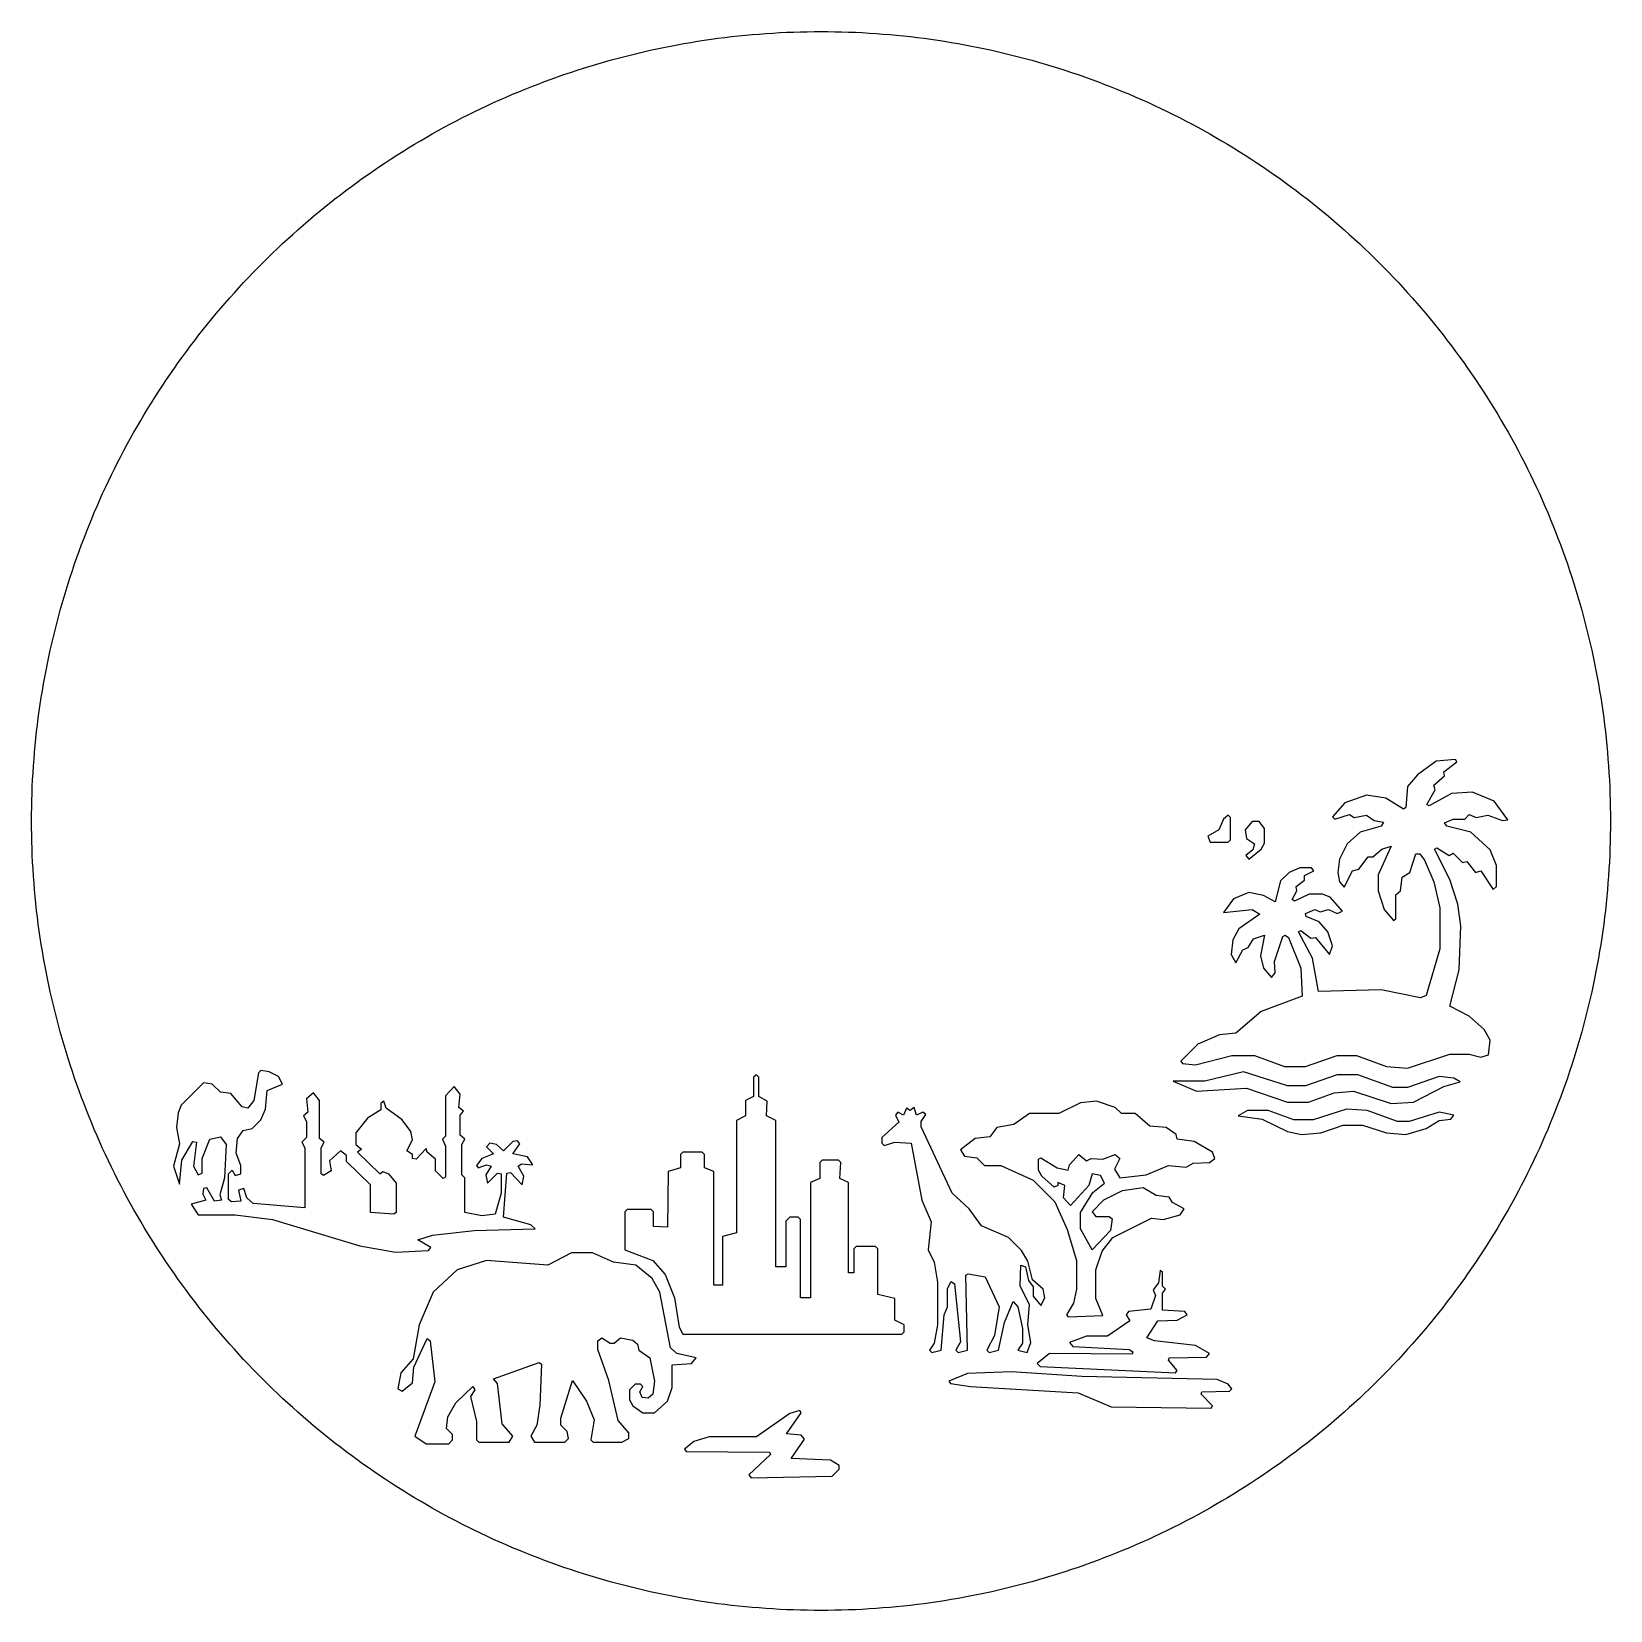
# Model space of a CAD drawing. Header units: millimetres. Extents: x 0 to 305, y 0 to 305.
import ezdxf

# ---------------------------------------------------------------- set-up
doc = ezdxf.new("R2010")
doc.units = ezdxf.units.MM

msp = doc.modelspace()

# ---------------------------------------------------------------- linework, layer by layer
at = {"layer": 'ALIGN'}
msp.add_lwpolyline([(304.8, 152.4), (304.7942, 151.0701), (304.7768, 149.7403), (304.7478, 148.4106), (304.7072, 147.0813), (304.6549, 145.7524), (304.5911, 144.424), (304.5157, 143.0962), (304.4288, 141.7691), (304.3302, 140.4428), (304.2201, 139.1175), (304.0984, 137.7931), (303.9651, 136.4699), (303.8204, 135.1478), (303.664, 133.8271), (303.4962, 132.5078), (303.3169, 131.19), (303.126, 129.8738), (302.9237, 128.5594), (302.7099, 127.2467), (302.4847, 125.936), (302.248, 124.6273), (302, 123.3207), (301.7405, 122.0163), (301.4697, 120.7143), (301.1875, 119.4146), (300.894, 118.1175), (300.5892, 116.8229), (300.2731, 115.5311), (299.9457, 114.2421), (299.6071, 112.956), (299.2573, 111.6729), (298.8963, 110.3929), (298.5241, 109.1161), (298.1408, 107.8426), (297.7465, 106.5724), (297.341, 105.3058), (296.9245, 104.0428), (296.497, 102.7834), (296.0586, 101.5278), (295.6092, 100.2761), (295.1488, 99.0284), (294.6777, 97.7847), (294.1956, 96.5452), (293.7028, 95.31), (293.1992, 94.079), (292.6849, 92.8526), (292.16, 91.6306), (291.6243, 90.4133), (291.0781, 89.2007), (290.5213, 87.993), (289.954, 86.7901), (289.3762, 85.5922), (288.788, 84.3995), (288.1894, 83.2118), (287.5805, 82.0295), (286.9612, 80.8525), (286.3317, 79.681), (285.692, 78.515), (285.0422, 77.3546), (284.3823, 76.2), (283.7123, 75.0512), (283.0323, 73.9082), (282.3424, 72.7712), (281.6425, 71.6403), (280.9329, 70.5155), (280.2134, 69.397), (279.4842, 68.2848), (278.7453, 67.179), (277.9968, 66.0797), (277.2388, 64.987), (276.4712, 63.9009), (275.6942, 62.8215), (274.9078, 61.749), (274.1121, 60.6834), (273.307, 59.6248), (272.4928, 58.5732), (271.6695, 57.5288), (270.837, 56.4916), (269.9956, 55.4617), (269.1452, 54.4392), (268.2859, 53.4241), (267.4177, 52.4166), (266.5409, 51.4167), (265.6553, 50.4245), (264.7611, 49.4401), (263.8583, 48.4634), (262.9471, 47.4948), (262.0274, 46.5341), (261.0994, 45.5814), (260.1631, 44.6369), (259.2186, 43.7006), (258.2659, 42.7726), (257.3052, 41.8529), (256.3366, 40.9417), (255.3599, 40.0389), (254.3755, 39.1447), (253.3833, 38.2591), (252.3834, 37.3823), (251.3759, 36.5141), (250.3608, 35.6548), (249.3383, 34.8044), (248.3084, 33.963), (247.2712, 33.1305), (246.2268, 32.3072), (245.1752, 31.493), (244.1166, 30.6879), (243.051, 29.8922), (241.9785, 29.1058), (240.8991, 28.3288), (239.813, 27.5612), (238.7203, 26.8032), (237.621, 26.0547), (236.5152, 25.3158), (235.403, 24.5866), (234.2845, 23.8671), (233.1597, 23.1575), (232.0288, 22.4576), (230.8918, 21.7677), (229.7488, 21.0877), (228.6, 20.4177), (227.4454, 19.7578), (226.285, 19.108), (225.119, 18.4683), (223.9475, 17.8388), (222.7705, 17.2195), (221.5882, 16.6106), (220.4005, 16.012), (219.2078, 15.4238), (218.0099, 14.846), (216.807, 14.2787), (215.5993, 13.7219), (214.3867, 13.1757), (213.1694, 12.64), (211.9474, 12.1151), (210.721, 11.6008), (209.49, 11.0972), (208.2548, 10.6044), (207.0153, 10.1223), (205.7716, 9.6512), (204.5239, 9.1908), (203.2722, 8.7414), (202.0166, 8.303), (200.7572, 7.8755), (199.4942, 7.459), (198.2276, 7.0535), (196.9574, 6.6592), (195.6839, 6.2759), (194.4071, 5.9037), (193.1271, 5.5427), (191.844, 5.1929), (190.5579, 4.8543), (189.2689, 4.5269), (187.9771, 4.2108), (186.6825, 3.906), (185.3854, 3.6125), (184.0857, 3.3303), (182.7837, 3.0595), (181.4793, 2.8), (180.1727, 2.552), (178.864, 2.3153), (177.5533, 2.0901), (176.2406, 1.8763), (174.9262, 1.674), (173.61, 1.4831), (172.2922, 1.3038), (170.9729, 1.136), (169.6522, 0.9796), (168.3301, 0.8349), (167.0069, 0.7016), (165.6825, 0.5799), (164.3572, 0.4698), (163.0309, 0.3712), (161.7038, 0.2843), (160.376, 0.2089), (159.0476, 0.1451), (157.7187, 0.0928), (156.3894, 0.0522), (155.0597, 0.0232), (153.7299, 0.0058), (152.4, 0), (151.0701, 0.0058), (149.7403, 0.0232), (148.4106, 0.0522), (147.0813, 0.0928), (145.7524, 0.1451), (144.424, 0.2089), (143.0962, 0.2843), (141.7691, 0.3712), (140.4428, 0.4698), (139.1175, 0.5799), (137.7931, 0.7016), (136.4699, 0.8349), (135.1478, 0.9796), (133.8271, 1.136), (132.5078, 1.3038), (131.19, 1.4831), (129.8738, 1.674), (128.5594, 1.8763), (127.2467, 2.0901), (125.936, 2.3153), (124.6273, 2.552), (123.3207, 2.8), (122.0163, 3.0595), (120.7143, 3.3303), (119.4146, 3.6125), (118.1175, 3.906), (116.8229, 4.2108), (115.5311, 4.5269), (114.2421, 4.8543), (112.956, 5.1929), (111.6729, 5.5427), (110.3929, 5.9037), (109.1161, 6.2759), (107.8426, 6.6592), (106.5724, 7.0535), (105.3058, 7.459), (104.0428, 7.8755), (102.7834, 8.303), (101.5278, 8.7414), (100.2761, 9.1908), (99.0284, 9.6512), (97.7847, 10.1223), (96.5452, 10.6044), (95.31, 11.0972), (94.079, 11.6008), (92.8526, 12.1151), (91.6306, 12.64), (90.4133, 13.1757), (89.2007, 13.7219), (87.993, 14.2787), (86.7901, 14.846), (85.5922, 15.4238), (84.3995, 16.012), (83.2118, 16.6106), (82.0295, 17.2195), (80.8525, 17.8388), (79.681, 18.4683), (78.515, 19.108), (77.3546, 19.7578), (76.2, 20.4177), (75.0512, 21.0877), (73.9082, 21.7677), (72.7712, 22.4576), (71.6403, 23.1575), (70.5155, 23.8671), (69.397, 24.5866), (68.2848, 25.3158), (67.179, 26.0547), (66.0797, 26.8032), (64.987, 27.5612), (63.9009, 28.3288), (62.8215, 29.1058), (61.749, 29.8922), (60.6834, 30.6879), (59.6248, 31.493), (58.5732, 32.3072), (57.5288, 33.1305), (56.4916, 33.963), (55.4617, 34.8044), (54.4392, 35.6548), (53.4241, 36.5141), (52.4166, 37.3823), (51.4167, 38.2591), (50.4245, 39.1447), (49.4401, 40.0389), (48.4634, 40.9417), (47.4948, 41.8529), (46.5341, 42.7726), (45.5814, 43.7006), (44.6369, 44.6369), (43.7006, 45.5814), (42.7726, 46.5341), (41.8529, 47.4948), (40.9417, 48.4634), (40.0389, 49.4401), (39.1447, 50.4245), (38.2591, 51.4167), (37.3823, 52.4166), (36.5141, 53.4241), (35.6548, 54.4392), (34.8044, 55.4617), (33.963, 56.4916), (33.1305, 57.5288), (32.3072, 58.5732), (31.493, 59.6248), (30.6879, 60.6834), (29.8922, 61.749), (29.1058, 62.8215), (28.3288, 63.9009), (27.5612, 64.987), (26.8032, 66.0797), (26.0547, 67.179), (25.3158, 68.2848), (24.5866, 69.397), (23.8671, 70.5155), (23.1575, 71.6403), (22.4576, 72.7712), (21.7677, 73.9082), (21.0877, 75.0512), (20.4177, 76.2), (19.7578, 77.3546), (19.108, 78.515), (18.4683, 79.681), (17.8388, 80.8525), (17.2195, 82.0295), (16.6106, 83.2118), (16.012, 84.3995), (15.4238, 85.5922), (14.846, 86.7901), (14.2787, 87.993), (13.7219, 89.2007), (13.1757, 90.4133), (12.64, 91.6306), (12.1151, 92.8526), (11.6008, 94.079), (11.0972, 95.31), (10.6044, 96.5452), (10.1223, 97.7847), (9.6512, 99.0284), (9.1908, 100.2761), (8.7414, 101.5278), (8.303, 102.7834), (7.8755, 104.0428), (7.459, 105.3058), (7.0535, 106.5724), (6.6592, 107.8426), (6.2759, 109.1161), (5.9037, 110.3929), (5.5427, 111.6729), (5.1929, 112.956), (4.8543, 114.2421), (4.5269, 115.5311), (4.2108, 116.8229), (3.906, 118.1175), (3.6125, 119.4146), (3.3303, 120.7143), (3.0595, 122.0163), (2.8, 123.3207), (2.552, 124.6273), (2.3153, 125.936), (2.0901, 127.2467), (1.8763, 128.5594), (1.674, 129.8738), (1.4831, 131.19), (1.3038, 132.5078), (1.136, 133.8271), (0.9796, 135.1478), (0.8349, 136.4699), (0.7016, 137.7931), (0.5799, 139.1175), (0.4698, 140.4428), (0.3712, 141.7691), (0.2843, 143.0962), (0.2089, 144.424), (0.1451, 145.7524), (0.0928, 147.0813), (0.0522, 148.4106), (0.0232, 149.7403), (0.0058, 151.0701), (0, 152.4), (0.0058, 153.7299), (0.0232, 155.0597), (0.0522, 156.3894), (0.0928, 157.7187), (0.1451, 159.0476), (0.2089, 160.376), (0.2843, 161.7038), (0.3712, 163.0309), (0.4698, 164.3572), (0.5799, 165.6825), (0.7016, 167.0069), (0.8349, 168.3301), (0.9796, 169.6522), (1.136, 170.9729), (1.3038, 172.2922), (1.4831, 173.61), (1.674, 174.9262), (1.8763, 176.2406), (2.0901, 177.5533), (2.3153, 178.864), (2.552, 180.1727), (2.8, 181.4793), (3.0595, 182.7837), (3.3303, 184.0857), (3.6125, 185.3854), (3.906, 186.6825), (4.2108, 187.9771), (4.5269, 189.2689), (4.8543, 190.5579), (5.1929, 191.844), (5.5427, 193.1271), (5.9037, 194.4071), (6.2759, 195.6839), (6.6592, 196.9574), (7.0535, 198.2276), (7.459, 199.4942), (7.8755, 200.7572), (8.303, 202.0166), (8.7414, 203.2722), (9.1908, 204.5239), (9.6512, 205.7716), (10.1223, 207.0153), (10.6044, 208.2548), (11.0972, 209.49), (11.6008, 210.721), (12.1151, 211.9474), (12.64, 213.1694), (13.1757, 214.3867), (13.7219, 215.5993), (14.2787, 216.807), (14.846, 218.0099), (15.4238, 219.2078), (16.012, 220.4005), (16.6106, 221.5882), (17.2195, 222.7705), (17.8388, 223.9475), (18.4683, 225.119), (19.108, 226.285), (19.7578, 227.4454), (20.4177, 228.6), (21.0877, 229.7488), (21.7677, 230.8918), (22.4576, 232.0288), (23.1575, 233.1597), (23.8671, 234.2845), (24.5866, 235.403), (25.3158, 236.5152), (26.0547, 237.621), (26.8032, 238.7203), (27.5612, 239.813), (28.3288, 240.8991), (29.1058, 241.9785), (29.8922, 243.051), (30.6879, 244.1166), (31.493, 245.1752), (32.3072, 246.2268), (33.1305, 247.2712), (33.963, 248.3084), (34.8044, 249.3383), (35.6548, 250.3608), (36.5141, 251.3759), (37.3823, 252.3834), (38.2591, 253.3833), (39.1447, 254.3755), (40.0389, 255.3599), (40.9417, 256.3366), (41.8529, 257.3052), (42.7726, 258.2659), (43.7006, 259.2186), (44.6369, 260.1631), (45.5814, 261.0994), (46.5341, 262.0274), (47.4948, 262.9471), (48.4634, 263.8583), (49.4401, 264.7611), (50.4245, 265.6553), (51.4167, 266.5409), (52.4166, 267.4177), (53.4241, 268.2859), (54.4392, 269.1452), (55.4617, 269.9956), (56.4916, 270.837), (57.5288, 271.6695), (58.5732, 272.4928), (59.6248, 273.307), (60.6834, 274.1121), (61.749, 274.9078), (62.8215, 275.6942), (63.9009, 276.4712), (64.987, 277.2388), (66.0797, 277.9968), (67.179, 278.7453), (68.2848, 279.4842), (69.397, 280.2134), (70.5155, 280.9329), (71.6403, 281.6425), (72.7712, 282.3424), (73.9082, 283.0323), (75.0512, 283.7123), (76.2, 284.3823), (77.3546, 285.0422), (78.515, 285.692), (79.681, 286.3317), (80.8525, 286.9612), (82.0295, 287.5805), (83.2118, 288.1894), (84.3995, 288.788), (85.5922, 289.3762), (86.7901, 289.954), (87.993, 290.5213), (89.2007, 291.0781), (90.4133, 291.6243), (91.6306, 292.16), (92.8526, 292.6849), (94.079, 293.1992), (95.31, 293.7028), (96.5452, 294.1956), (97.7847, 294.6777), (99.0284, 295.1488), (100.2761, 295.6092), (101.5278, 296.0586), (102.7834, 296.497), (104.0428, 296.9245), (105.3058, 297.341), (106.5724, 297.7465), (107.8426, 298.1408), (109.1161, 298.5241), (110.3929, 298.8963), (111.6729, 299.2573), (112.956, 299.6071), (114.2421, 299.9457), (115.5311, 300.2731), (116.8229, 300.5892), (118.1175, 300.894), (119.4146, 301.1875), (120.7143, 301.4697), (122.0163, 301.7405), (123.3207, 302), (124.6273, 302.248), (125.936, 302.4847), (127.2467, 302.7099), (128.5594, 302.9237), (129.8738, 303.126), (131.19, 303.3169), (132.5078, 303.4962), (133.8271, 303.664), (135.1478, 303.8204), (136.4699, 303.9651), (137.7931, 304.0984), (139.1175, 304.2201), (140.4428, 304.3302), (141.7691, 304.4288), (143.0962, 304.5157), (144.424, 304.5911), (145.7524, 304.6549), (147.0813, 304.7072), (148.4106, 304.7478), (149.7403, 304.7768), (151.0701, 304.7942), (152.4, 304.8), (153.7299, 304.7942), (155.0597, 304.7768), (156.3894, 304.7478), (157.7187, 304.7072), (159.0476, 304.6549), (160.376, 304.5911), (161.7038, 304.5157), (163.0309, 304.4288), (164.3572, 304.3302), (165.6825, 304.2201), (167.0069, 304.0984), (168.3301, 303.9651), (169.6522, 303.8204), (170.9729, 303.664), (172.2922, 303.4962), (173.61, 303.3169), (174.9262, 303.126), (176.2406, 302.9237), (177.5533, 302.7099), (178.864, 302.4847), (180.1727, 302.248), (181.4793, 302), (182.7837, 301.7405), (184.0857, 301.4697), (185.3854, 301.1875), (186.6825, 300.894), (187.9771, 300.5892), (189.2689, 300.2731), (190.5579, 299.9457), (191.844, 299.6071), (193.1271, 299.2573), (194.4071, 298.8963), (195.6839, 298.5241), (196.9574, 298.1408), (198.2276, 297.7465), (199.4942, 297.341), (200.7572, 296.9245), (202.0166, 296.497), (203.2722, 296.0586), (204.5239, 295.6092), (205.7716, 295.1488), (207.0153, 294.6777), (208.2548, 294.1956), (209.49, 293.7028), (210.721, 293.1992), (211.9474, 292.6849), (213.1694, 292.16), (214.3867, 291.6243), (215.5993, 291.0781), (216.807, 290.5213), (218.0099, 289.954), (219.2078, 289.3762), (220.4005, 288.788), (221.5882, 288.1894), (222.7705, 287.5805), (223.9475, 286.9612), (225.119, 286.3317), (226.285, 285.692), (227.4454, 285.0422), (228.6, 284.3823), (229.7488, 283.7123), (230.8918, 283.0323), (232.0288, 282.3424), (233.1597, 281.6425), (234.2845, 280.9329), (235.403, 280.2134), (236.5152, 279.4842), (237.621, 278.7453), (238.7203, 277.9968), (239.813, 277.2388), (240.8991, 276.4712), (241.9785, 275.6942), (243.051, 274.9078), (244.1166, 274.1121), (245.1752, 273.307), (246.2268, 272.4928), (247.2712, 271.6695), (248.3084, 270.837), (249.3383, 269.9956), (250.3608, 269.1452), (251.3759, 268.2859), (252.3834, 267.4177), (253.3833, 266.5409), (254.3755, 265.6553), (255.3599, 264.7611), (256.3366, 263.8583), (257.3052, 262.9471), (258.2659, 262.0274), (259.2186, 261.0994), (260.1631, 260.1631), (261.0994, 259.2186), (262.0274, 258.2659), (262.9471, 257.3052), (263.8583, 256.3366), (264.7611, 255.3599), (265.6553, 254.3755), (266.5409, 253.3833), (267.4177, 252.3834), (268.2859, 251.3759), (269.1452, 250.3608), (269.9956, 249.3383), (270.837, 248.3084), (271.6695, 247.2712), (272.4928, 246.2268), (273.307, 245.1752), (274.1121, 244.1166), (274.9078, 243.051), (275.6942, 241.9785), (276.4712, 240.8991), (277.2388, 239.813), (277.9968, 238.7203), (278.7453, 237.621), (279.4842, 236.5152), (280.2134, 235.403), (280.9329, 234.2845), (281.6425, 233.1597), (282.3424, 232.0288), (283.0323, 230.8918), (283.7123, 229.7488), (284.3823, 228.6), (285.0422, 227.4454), (285.692, 226.285), (286.3317, 225.119), (286.9612, 223.9475), (287.5805, 222.7705), (288.1894, 221.5882), (288.788, 220.4005), (289.3762, 219.2078), (289.954, 218.0099), (290.5213, 216.807), (291.0781, 215.5993), (291.6243, 214.3867), (292.16, 213.1694), (292.6849, 211.9474), (293.1992, 210.721), (293.7028, 209.49), (294.1956, 208.2548), (294.6777, 207.0153), (295.1488, 205.7716), (295.6092, 204.5239), (296.0586, 203.2722), (296.497, 202.0166), (296.9245, 200.7572), (297.341, 199.4942), (297.7465, 198.2276), (298.1408, 196.9574), (298.5241, 195.6839), (298.8963, 194.4071), (299.2573, 193.1271), (299.6071, 191.844), (299.9457, 190.5579), (300.2731, 189.2689), (300.5892, 187.9771), (300.894, 186.6825), (301.1875, 185.3854), (301.4697, 184.0857), (301.7405, 182.7837), (302, 181.4793), (302.248, 180.1727), (302.4847, 178.864), (302.7099, 177.5533), (302.9237, 176.2406), (303.126, 174.9262), (303.3169, 173.61), (303.4962, 172.2922), (303.664, 170.9729), (303.8204, 169.6522), (303.9651, 168.3301), (304.0984, 167.0069), (304.2201, 165.6825), (304.3302, 164.3572), (304.4288, 163.0309), (304.5157, 161.7038), (304.5911, 160.376), (304.6549, 159.0476), (304.7072, 157.7187), (304.7478, 156.3894), (304.7768, 155.0597), (304.7942, 153.7299)], close=True, dxfattribs=at)
at = {"layer": 'CUT_INNER'}
for points in [[(274.8723, 164.2666), (271.1406, 163.9681), (267.5583, 161.2813), (265.6178, 159.0423), (265.3193, 155.0121), (264.8715, 154.7136), (261.4384, 156.8033), (257.7068, 157.4004), (253.5273, 155.9077), (251.1391, 153.221), (251.5869, 152.7732), (254.4229, 153.6688), (255.3185, 153.0717), (257.7068, 153.5195), (259.1994, 152.4746), (260.9906, 152.1761), (260.5428, 151.4298), (256.5126, 150.2357), (253.9751, 147.9967), (252.4825, 145.0114), (252.1839, 142.4738), (252.4825, 140.6827), (253.3781, 139.6378), (255.02, 142.7724), (256.2141, 143.0709), (258.0053, 145.4592), (258.9009, 145.4592), (260.6921, 146.9518), (262.4833, 147.5489), (259.9457, 142.0261), (259.9457, 138.8915), (261.1399, 135.3091), (262.931, 133.2194), (263.3788, 133.5179), (263.3788, 138.1452), (264.2744, 138.8915), (264.573, 141.5783), (266.0656, 142.4738), (267.2597, 146.0562), (268.0061, 146.0562), (268.9017, 144.8621), (270.6929, 140.6827), (271.887, 135.6076), (271.887, 127.6966), (269.2002, 118.7406), (268.1553, 118.2929), (260.5428, 119.7855), (248.4523, 119.487), (247.2582, 125.9054), (244.5714, 130.9804), (245.0192, 131.2789), (246.9596, 129.7863), (247.8552, 129.9356), (250.542, 126.6517), (251.1391, 128.2936), (250.2435, 130.9804), (248.6016, 132.9209), (246.0641, 133.9657), (245.9148, 134.5628), (247.706, 135.3091), (248.7508, 134.8613), (250.3928, 135.3091), (252.0347, 134.5628), (253.0795, 135.0106), (250.6913, 137.6974), (249.1986, 138.2944), (246.6611, 138.2944), (243.8251, 136.951), (243.3773, 137.2496), (244.2729, 138.8915), (244.1236, 139.7871), (245.7655, 140.9812), (245.7655, 141.8768), (247.5567, 142.7724), (247.1089, 143.3694), (244.8699, 143.3694), (242.7802, 142.4738), (241.1383, 140.8319), (240.0934, 136.8018), (237.8545, 137.9959), (235.0184, 138.5929), (232.0331, 137.3988), (230.0927, 134.712), (235.6155, 135.3091), (237.1081, 134.4135), (233.078, 131.5775), (231.8838, 129.4878), (231.5853, 126.6517), (232.4809, 125.0098), (233.8243, 127.5473), (234.8691, 127.9951), (235.914, 129.637), (238.0037, 130.3833), (237.2574, 126.3532), (237.8545, 123.9649), (239.3471, 122.1738), (240.0934, 123.0693), (239.9442, 125.3083), (241.5861, 130.0848), (242.0339, 130.3833), (242.631, 129.9356), (245.0192, 123.9649), (245.3177, 118.5914), (237.4067, 115.6061), (232.4809, 111.4266), (229.3463, 111.1281), (225.1669, 109.3369), (221.8831, 106.0531), (222.1816, 105.6053), (224.7191, 105.3068), (231.7346, 107.0979), (236.0633, 107.0979), (241.8846, 105.0082), (245.9148, 105.0082), (252.0347, 107.0979), (255.7663, 107.0979), (261.5877, 105.0082), (265.6178, 104.7097), (273.8274, 107.3965), (277.5591, 107.3965), (279.798, 106.7994), (281.2907, 107.2472), (281.5892, 110.0833), (280.3951, 112.173), (277.5591, 114.7105), (273.8274, 116.6509), (275.6186, 123.6664), (275.9171, 132.1745), (275.3201, 136.354), (273.8274, 141.1305), (270.8421, 146.9518), (271.2899, 147.2503), (273.6782, 145.7577), (274.4245, 146.2055), (276.2157, 144.4143), (277.1113, 144.5636), (278.7532, 142.4738), (279.798, 142.7724), (282.1863, 139.19), (282.7833, 139.7871), (282.7833, 143.8172), (281.5892, 146.8025), (277.8576, 150.2357), (273.2304, 151.4298), (272.7826, 152.0268), (274.4245, 152.7732), (276.6635, 152.7732), (277.5591, 153.6688), (278.9024, 153.0717), (281.1414, 153.5195), (283.9775, 152.4746), (285.0223, 152.6239), (282.3356, 156.2063), (278.1561, 157.9975), (274.126, 157.6989), (269.7973, 155.3107), (269.3495, 155.6092), (270.9914, 158.4452), (270.6929, 159.3408), (272.7826, 161.132), (272.6333, 161.8784), (275.1708, 163.8188)], [(230.9882, 153.5195), (230.0927, 152.7732), (229.1971, 150.6834), (227.1073, 149.4893), (227.5551, 148.2952), (230.9882, 148.2952), (231.436, 148.743), (231.436, 153.0717)], [(236.9589, 152.3254), (235.6155, 152.3254), (234.2721, 150.6834), (234.5706, 149.0415), (236.0633, 147.9967), (235.7647, 146.8025), (234.4214, 145.7577), (235.0184, 145.0114), (237.4067, 146.9518), (238.0037, 148.1459), (238.0037, 150.982)], [(28.2858, 96.0523), (27.9873, 93.2163), (28.5843, 90.0817), (27.3902, 85.753), (28.5843, 82.3199), (29.0321, 86.9471), (31.1218, 90.5295), (31.8682, 90.3802), (31.2711, 85.753), (32.1667, 84.1111), (32.913, 84.4096), (32.913, 87.2456), (34.4057, 90.9773), (36.4954, 91.4251), (37.5403, 89.9324), (37.2417, 83.514), (36.3461, 80.2302), (36.6447, 79.1853), (35.3013, 79.036), (33.8086, 81.5736), (33.2116, 81.4243), (33.0623, 80.3794), (33.6594, 79.1853), (30.8233, 78.439), (32.1667, 76.3493), (39.3314, 76.3493), (46.4962, 75.4537), (63.3632, 70.3786), (70.2294, 69.1845), (76.6478, 69.4831), (77.0956, 70.0801), (74.5581, 71.5728), (77.3941, 72.4684), (85.4545, 73.364), (97.2464, 73.6625), (96.3508, 74.4088), (91.1265, 75.9015), (91.7236, 84.4096), (92.4699, 84.5589), (94.7089, 82.1706), (95.0074, 83.8125), (93.9626, 85.753), (94.5596, 86.2008), (96.7986, 86.0515), (95.7538, 87.5442), (92.9177, 88.1412), (94.2611, 90.0817), (93.8133, 90.6787), (92.9177, 90.5295), (91.1265, 88.7383), (89.7832, 89.9324), (88.4398, 90.231), (87.8427, 89.4846), (89.1861, 88.1412), (86.9471, 87.2456), (85.9023, 85.9023), (86.2008, 85.4545), (87.8427, 86.0515), (88.7383, 85.753), (87.6934, 84.1111), (87.992, 82.4691), (89.9324, 84.4096), (90.6787, 84.2603), (90.6787, 80.5287), (89.4846, 76.4985), (86.9471, 76.2), (83.6633, 76.7971), (83.6633, 83.514), (83.0662, 84.1111), (83.0662, 89.9324), (83.6633, 90.9773), (82.7677, 91.7236), (82.7677, 95.6045), (83.3647, 96.3508), (82.4691, 97.0972), (82.7677, 99.6347), (81.5736, 101.1273), (79.9316, 99.3361), (79.9316, 91.5743), (79.3346, 90.9773), (79.9316, 89.6339), (79.9316, 83.6633), (79.4838, 83.3647), (77.9912, 84.8574), (77.9912, 87.0964), (76.3493, 88.4398), (76.2, 89.1861), (74.2595, 87.0964), (73.5132, 87.2456), (73.5132, 87.992), (72.4684, 88.7383), (73.5132, 90.828), (73.2147, 92.4699), (71.5728, 94.7089), (68.4382, 96.9479), (67.9904, 98.2913), (67.3933, 97.8435), (67.3933, 96.6494), (64.8558, 95.0074), (62.6168, 92.1714), (62.6168, 89.9324), (63.6617, 89.0368), (62.9154, 88.4398), (67.2441, 84.2603), (67.8411, 84.7081), (68.886, 84.2603), (70.3786, 82.4691), (70.3786, 76.7971), (69.9309, 76.4985), (65.4529, 76.7971), (65.4529, 82.1706), (60.8257, 86.6486), (60.8257, 87.8427), (59.6315, 88.7383), (57.5418, 86.7978), (57.8404, 84.8574), (56.3477, 83.9618), (55.8999, 84.2603), (55.8999, 89.3354), (56.497, 90.3802), (55.6014, 91.1265), (55.6014, 98.4405), (54.4072, 99.9332), (53.0639, 98.7391), (53.3624, 96.2016), (52.4668, 95.4552), (53.0639, 94.4104), (53.0639, 91.2758), (52.1683, 90.3802), (52.7653, 89.3354), (52.7653, 77.6927), (42.7645, 78.5882), (41.5704, 79.6331), (40.9734, 81.4243), (39.9285, 81.1258), (40.3763, 79.036), (38.5851, 78.8868), (37.9881, 79.3346), (37.9881, 84.2603), (38.7344, 85.0067), (39.3314, 83.9618), (40.3763, 84.2603), (40.3763, 85.9023), (39.4807, 88.2905), (39.7792, 91.1265), (40.8241, 92.6192), (42.6153, 93.067), (44.2572, 94.7089), (45.1528, 96.7986), (45.4513, 100.381), (48.4366, 101.5751), (47.6903, 103.0678), (45.8991, 103.9634), (44.2572, 104.2619), (43.8094, 103.8141), (42.9138, 98.4405), (41.7197, 96.9479), (40.6748, 97.2464), (38.4358, 99.7839), (36.4954, 100.0825), (34.8535, 101.5751), (33.2116, 101.8737), (28.8829, 97.545)], [(220.3904, 102.1722), (224.8684, 100.2317), (234.5706, 100.8288), (242.4817, 98.142), (246.5119, 98.142), (251.4376, 99.9332), (255.1692, 100.2317), (262.4833, 97.8435), (266.8119, 98.142), (272.6333, 101.1273), (275.7679, 102.0229), (274.5738, 102.7692), (271.7377, 103.0678), (265.6178, 100.9781), (262.7818, 100.9781), (256.0648, 103.3663), (252.0347, 103.3663), (245.9148, 101.2766), (242.4817, 101.2766), (233.9736, 103.9634), (226.5103, 102.1722)], [(114.5612, 76.9463), (114.5612, 69.6323), (119.9348, 67.5426), (122.323, 64.8558), (124.1142, 60.3779), (125.0098, 54.7058), (125.7561, 53.3624), (167.9982, 53.3624), (168.446, 53.8102), (168.446, 55.1536), (166.6548, 56.0492), (166.6548, 60.2286), (163.371, 60.9749), (163.371, 69.7816), (162.9232, 70.2294), (159.1916, 70.2294), (158.7438, 69.7816), (158.7438, 65.1544), (157.6989, 65.1544), (157.6989, 82.6184), (156.057, 83.3647), (156.2063, 86.4993), (155.7585, 86.9471), (152.6239, 86.9471), (152.1761, 86.4993), (152.1761, 83.3647), (150.3849, 82.6184), (150.3849, 60.3779), (148.4445, 60.3779), (148.4445, 75.4537), (147.9967, 75.9015), (146.3548, 75.9015), (145.6084, 75.1551), (145.6084, 66.3485), (143.668, 66.3485), (143.668, 94.5596), (141.8768, 95.4552), (142.0261, 98.2913), (140.3841, 99.1869), (140.3841, 102.9185), (139.9363, 103.3663), (139.3393, 102.9185), (139.3393, 99.1869), (137.8466, 98.4405), (137.8466, 95.4552), (136.0554, 94.5596), (136.0554, 72.9162), (133.3687, 72.1698), (133.3687, 62.7661), (131.7267, 62.7661), (131.7267, 84.7081), (129.9356, 85.4545), (129.9356, 87.992), (129.4878, 88.4398), (125.7561, 88.4398), (125.3083, 87.992), (125.3083, 85.4545), (122.9201, 84.7081), (122.7708, 73.961), (120.084, 74.1103), (120.084, 76.9463), (119.6362, 77.3941), (115.009, 77.3941)], [(228.0029, 88.4398), (224.4206, 90.5295), (221.1367, 90.9773), (220.9875, 91.8729), (219.047, 93.2163), (215.9124, 93.5148), (213.0764, 95.903), (210.3896, 95.903), (209.1955, 97.0972), (205.6131, 98.2913), (202.4786, 97.9928), (198.2991, 95.903), (192.627, 95.903), (189.6417, 93.8133), (186.3579, 93.2163), (185.0145, 91.4251), (182.1785, 91.1265), (179.3424, 88.8876), (180.0887, 87.6934), (182.477, 87.3949), (183.9696, 85.9023), (187.1042, 85.9023), (193.3734, 83.0662), (197.5528, 78.8868), (199.941, 73.5132), (201.7322, 67.5426), (201.7322, 62.0198), (201.1352, 59.333), (199.7918, 57.094), (200.0903, 56.6462), (206.8072, 56.9448), (205.4639, 60.2286), (205.4639, 65.7514), (206.658, 69.3338), (208.7477, 72.0206), (216.211, 75.7522), (218.45, 75.4537), (221.7338, 76.3493), (222.4801, 77.5434), (220.2411, 78.7375), (219.6441, 79.7824), (217.1066, 80.0809), (214.569, 81.5736), (210.5389, 80.9765), (206.9565, 79.1853), (204.7175, 76.9463), (205.4639, 76.0507), (208.0014, 76.0507), (208.5984, 75.6029), (208.2999, 73.364), (204.7175, 69.6323), (202.4786, 73.6625), (202.4786, 76.7971), (204.8668, 80.678), (207.1058, 82.4691), (206.3595, 83.9618), (204.7175, 84.2603), (204.1205, 82.0214), (200.5381, 78.1405), (199.1947, 79.6331), (199.4932, 82.0214), (198.1499, 82.6184), (198.1499, 82.0214), (197.4035, 81.7228), (195.0153, 83.8125), (194.4182, 85.0067), (194.4182, 87.0964), (194.866, 87.3949), (198.0006, 85.4545), (200.0903, 85.0067), (200.3888, 86.0515), (202.18, 87.992), (203.6727, 86.7978), (204.5683, 87.2456), (206.8072, 87.0964), (209.1955, 87.992), (210.0911, 87.2456), (209.0462, 85.1559), (210.0911, 83.514), (215.1661, 84.1111), (219.4948, 85.9023), (222.9279, 85.6037), (224.2713, 86.35), (227.4059, 86.4993), (228.4507, 87.2456)], [(167.2519, 96.2016), (166.8041, 95.6045), (167.4012, 94.2611), (164.1173, 91.2758), (164.1173, 90.231), (164.5651, 89.7832), (166.6548, 90.3802), (169.7894, 90.231), (171.8791, 79.1853), (173.6703, 75.0059), (173.0733, 69.6323), (174.2674, 67.2441), (174.8644, 63.3632), (174.8644, 55.1536), (174.2674, 51.5712), (173.3718, 50.2278), (173.8196, 49.78), (175.6108, 50.2278), (176.2078, 57.094), (176.8049, 58.5867), (176.8049, 62.169), (177.5512, 63.5124), (178.1483, 63.0646), (179.3424, 51.8697), (178.4468, 50.2278), (178.8946, 49.78), (180.6858, 50.2278), (180.3873, 64.7066), (180.8351, 65.0051), (184.1189, 64.408), (186.8057, 58.5867), (185.9101, 53.0639), (184.4174, 50.2278), (184.8652, 49.78), (186.6564, 50.2278), (187.8505, 55.6014), (189.4925, 59.6315), (190.3881, 58.5867), (191.2836, 54.4072), (191.2836, 51.5712), (190.3881, 50.2278), (192.1792, 49.78), (192.9256, 51.7205), (192.3285, 55.1536), (192.627, 59.0345), (190.8358, 62.6168), (190.9851, 66.647), (191.8807, 66.3485), (192.4778, 63.6617), (193.3734, 62.4676), (193.3734, 60.6764), (194.866, 58.8852), (195.6123, 60.3779), (195.3138, 62.0198), (193.2241, 63.811), (192.3285, 67.3933), (191.1344, 69.4831), (188.5969, 72.0206), (183.3726, 74.2595), (180.9843, 77.5434), (177.7005, 80.5287), (171.7299, 93.3655), (171.7299, 94.4104), (172.6255, 95.7538), (172.0284, 96.2016), (170.8343, 95.6045), (170.3865, 97.0972), (169.6402, 96.5001), (168.8938, 96.9479), (168.2968, 95.6045)], [(274.5738, 95.6045), (271.7377, 96.2016), (265.9164, 94.4104), (263.6774, 94.4104), (257.856, 96.5001), (253.8259, 96.7986), (247.4074, 94.7089), (243.6758, 94.7089), (238.75, 96.5001), (234.7199, 96.5001), (232.9287, 95.4552), (237.5559, 94.8582), (242.4817, 92.4699), (245.1685, 91.8729), (248.9001, 92.1714), (253.2288, 93.6641), (256.9604, 93.6641), (261.5877, 92.1714), (265.3193, 91.8729), (269.2002, 93.067), (271.7377, 94.5596), (273.9767, 94.8582)], [(128.2936, 48.7352), (124.562, 49.6308), (123.3679, 50.6756), (121.2782, 61.4227), (119.7855, 64.1095), (116.6509, 66.647), (112.3222, 67.2441), (108.2921, 69.0353), (104.2619, 69.0353), (99.6347, 66.647), (87.8427, 67.5426), (82.1706, 65.7514), (77.5434, 61.4227), (74.8566, 55.1536), (73.6625, 48.5859), (71.2742, 45.8991), (70.6772, 42.7645), (71.5728, 42.3167), (73.5132, 43.9587), (73.8118, 46.944), (76.3493, 52.4668), (76.9463, 52.019), (77.8419, 44.1079), (73.961, 33.6594), (76.2, 32.1667), (80.5287, 32.1667), (81.275, 32.913), (81.275, 33.9579), (80.0809, 35.152), (80.3794, 37.391), (81.8721, 40.0778), (85.1559, 43.2123), (85.6037, 42.6153), (84.7081, 41.2719), (85.9023, 36.4954), (85.9023, 32.913), (86.35, 32.4652), (92.1714, 32.4652), (92.9177, 33.6594), (90.828, 36.0476), (89.9324, 43.8094), (89.1861, 44.705), (97.9928, 47.8396), (98.4405, 47.541), (98.142, 39.63), (97.545, 35.7491), (96.3508, 33.6594), (97.0972, 32.4652), (102.9185, 32.4652), (103.6648, 33.2116), (103.3663, 34.5549), (102.1722, 35.7491), (102.1722, 37.0925), (104.4112, 44.4065), (107.0979, 40.3763), (108.5906, 36.7939), (107.9935, 32.913), (108.4413, 32.4652), (113.9642, 32.4652), (115.3075, 33.2116), (115.3075, 34.2564), (113.2178, 36.6447), (111.4266, 44.4065), (109.3369, 50.3771), (109.3369, 52.019), (110.0833, 52.6161), (111.7252, 51.5712), (112.4715, 51.5712), (113.6656, 52.6161), (116.0539, 52.1683), (116.9495, 51.4219), (117.248, 50.2278), (119.3377, 48.7352), (120.2333, 44.2572), (119.9348, 41.7197), (119.0392, 40.9734), (117.8451, 41.1226), (117.3973, 42.1675), (117.9943, 43.2123), (117.5465, 43.6601), (116.5017, 43.6601), (115.4568, 42.6153), (115.4568, 40.6748), (116.0539, 39.4807), (117.9943, 38.1373), (120.2333, 38.1373), (122.7708, 40.3763), (123.6664, 43.0631), (123.6664, 47.3918), (127.398, 47.6903)], [(227.4059, 49.6308), (224.7191, 51.1234), (216.808, 52.019), (215.3154, 52.6161), (217.4051, 55.8999), (221.1367, 56.0492), (223.0772, 57.094), (222.6294, 57.6911), (218.3007, 57.9896), (218.3007, 61.2735), (218.8977, 62.0198), (218.3007, 62.6168), (218.3007, 65.3036), (217.8529, 65.6022), (217.5544, 63.2139), (216.5095, 61.8705), (216.9573, 60.8257), (216.0617, 58.1389), (211.733, 57.6911), (211.2852, 57.094), (212.0315, 55.8999), (207.7028, 52.9146), (203.6727, 52.9146), (200.3888, 51.7205), (200.9859, 50.9741), (211.8823, 50.3771), (212.6286, 49.9293), (212.4793, 49.4815), (196.5079, 49.6308), (194.1197, 47.6903), (194.7167, 47.0932), (220.8382, 45.8991), (221.1367, 46.3469), (219.4948, 48.2874), (219.6441, 48.7352), (226.8088, 48.8844)], [(177.1034, 44.2572), (177.402, 43.8094), (181.2829, 43.2123), (202.0308, 42.0182), (208.4492, 39.3314), (227.7044, 39.0329), (228.0029, 39.4807), (225.764, 41.7197), (225.9132, 42.1675), (231.2868, 42.3167), (231.7346, 42.7645), (230.9882, 43.6601), (228.8985, 44.5557), (202.7771, 45.1528), (189.1939, 46.0484), (180.6858, 45.7499)], [(155.9077, 27.2409), (155.9077, 27.9873), (154.2658, 29.0321), (146.6533, 29.3307), (149.1908, 33.0623), (148.5937, 33.8086), (145.7577, 34.1071), (148.5937, 38.1373), (148.2952, 38.5851), (146.3548, 37.9881), (139.9363, 33.5101), (130.8311, 33.5101), (127.8458, 32.6145), (126.0547, 31.1218), (126.3532, 30.674), (142.4738, 30.5248), (142.6231, 30.077), (138.4437, 26.1961), (138.8915, 25.599), (154.5643, 25.8976)]]:
    msp.add_lwpolyline(points, close=True, dxfattribs=at)

doc.saveas('drawing.dxf')
